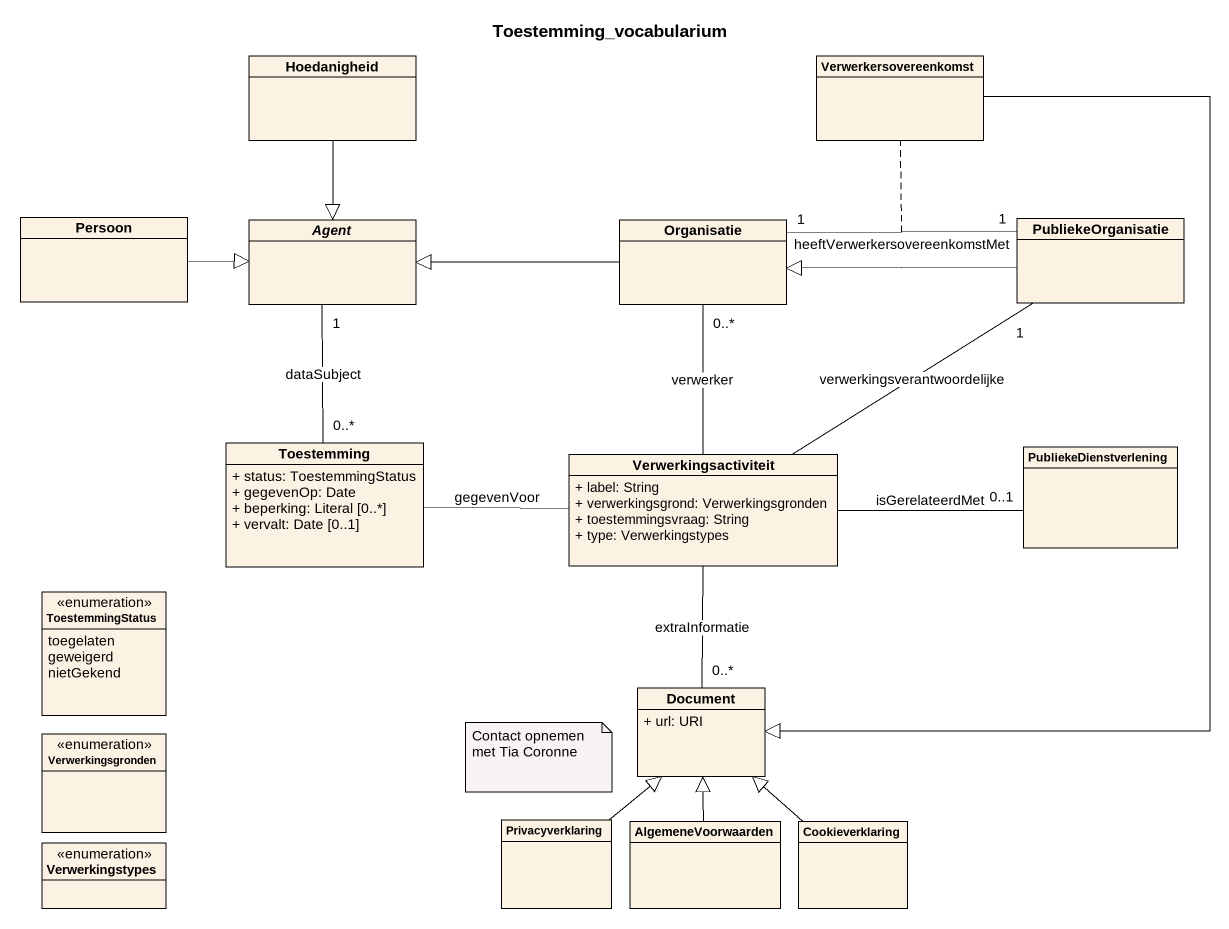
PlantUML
@startuml
title Toestemming_vocabularium
hide circle
hide empty members
skinparam classAttributeIconSize 0
class Hoedanigheid
class Verwerkersovereenkomst
class Persoon
abstract class "Agent" as Agent_
class Organisatie
class PubliekeOrganisatie
class Toestemming {
  + status: ToestemmingStatus
  + gegevenOp: Date
  + beperking: Literal [0..*]
  + vervalt: Date [0..1]
}
class Verwerkingsactiviteit {
  + label: String
  + verwerkingsgrond: Verwerkingsgronden
  + toestemmingsvraag: String
  + type: Verwerkingstypes
}
class PubliekeDienstverlening
enum ToestemmingStatus {
  toegelaten
  geweigerd
  nietGekend
}
class Document {
  + url: URI
}
enum Verwerkingsgronden
enum Verwerkingstypes
class Privacyverklaring
class AlgemeneVoorwaarden
class Cookieverklaring
Hoedanigheid --|> Agent_
Verwerkersovereenkomst --|> Document
Persoon -right-|> Agent_
Organisatie -left-|> Agent_
PubliekeOrganisatie -left-|> Organisatie
PubliekeOrganisatie "1" -left- "1" Organisatie : heeftVerwerkersovereenkomstMet
(PubliekeOrganisatie, Organisatie) .. Verwerkersovereenkomst
Toestemming "0..*" -up- "1" Agent_ : dataSubject
Toestemming -right- Verwerkingsactiviteit : gegevenVoor
Verwerkingsactiviteit -up- "0..*" Organisatie : verwerker
Verwerkingsactiviteit -up- "1" PubliekeOrganisatie : verwerkingsverantwoordelijke
Verwerkingsactiviteit -right- "0..1" PubliekeDienstverlening : isGerelateerdMet
Verwerkingsactiviteit -- "0..*" Document : extraInformatie
Privacyverklaring -up-|> Document
AlgemeneVoorwaarden -up-|> Document
Cookieverklaring -up-|> Document
note as N1
  Contact opnemen met Tia Coronne
end note
@enduml
